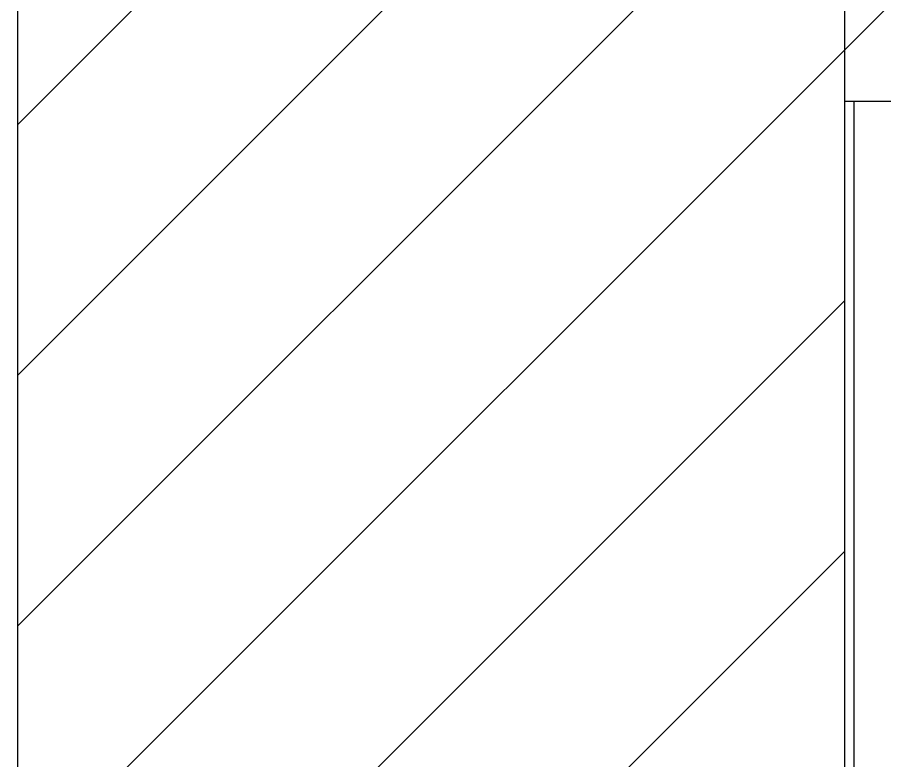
# Model space of a CAD drawing. Header units: millimetres. Extents: x 1417 to 35090, y -5751 to 14938.
# Drawn here: x 4472.2 to 4891.5, y -3594.2 to -3234.8 of the extents above; entities that cross this region are included whole.
import ezdxf

# ---------------------------------------------------------------- set-up
doc = ezdxf.new("R2010")
doc.units = ezdxf.units.MM
doc.layers.add('Axis', color=42, linetype='Continuous')

msp = doc.modelspace()

# ---------------------------------------------------------------- linework, layer by layer
for p, q in [((4472.17, -1775.36), (4472.17, -3875.36)), ((4872.17, -3875.36), (4872.17, -3275.36)), ((4872.17, -3275.36), (10872.17, -3275.36))]:
    msp.add_line(p, q)
at = {"color": 6, "linetype": 'Continuous'}
for p, q in [((4472.17, -3286.77), (4883.58, -2875.36)), ((4472.17, -3408), (5004.81, -2875.36)), ((4472.17, -3529.24), (5126.05, -2875.36)), ((4472.17, -3650.47), (5247.28, -2875.36)), ((4472.17, -3771.7), (4872.17, -3371.7)), ((4489.75, -3875.36), (4872.17, -3492.94))]:
    msp.add_line(p, q, dxfattribs=at)
at = {"linetype": 'Continuous'}
msp.add_line((4876.8, -5750.87), (4876.8, -3275.36), dxfattribs=at)
at = {"layer": 'Axis'}
msp.add_line((4872.17, -5131.3), (4872.17, 1012.18), dxfattribs=at)

doc.saveas('drawing.dxf')
